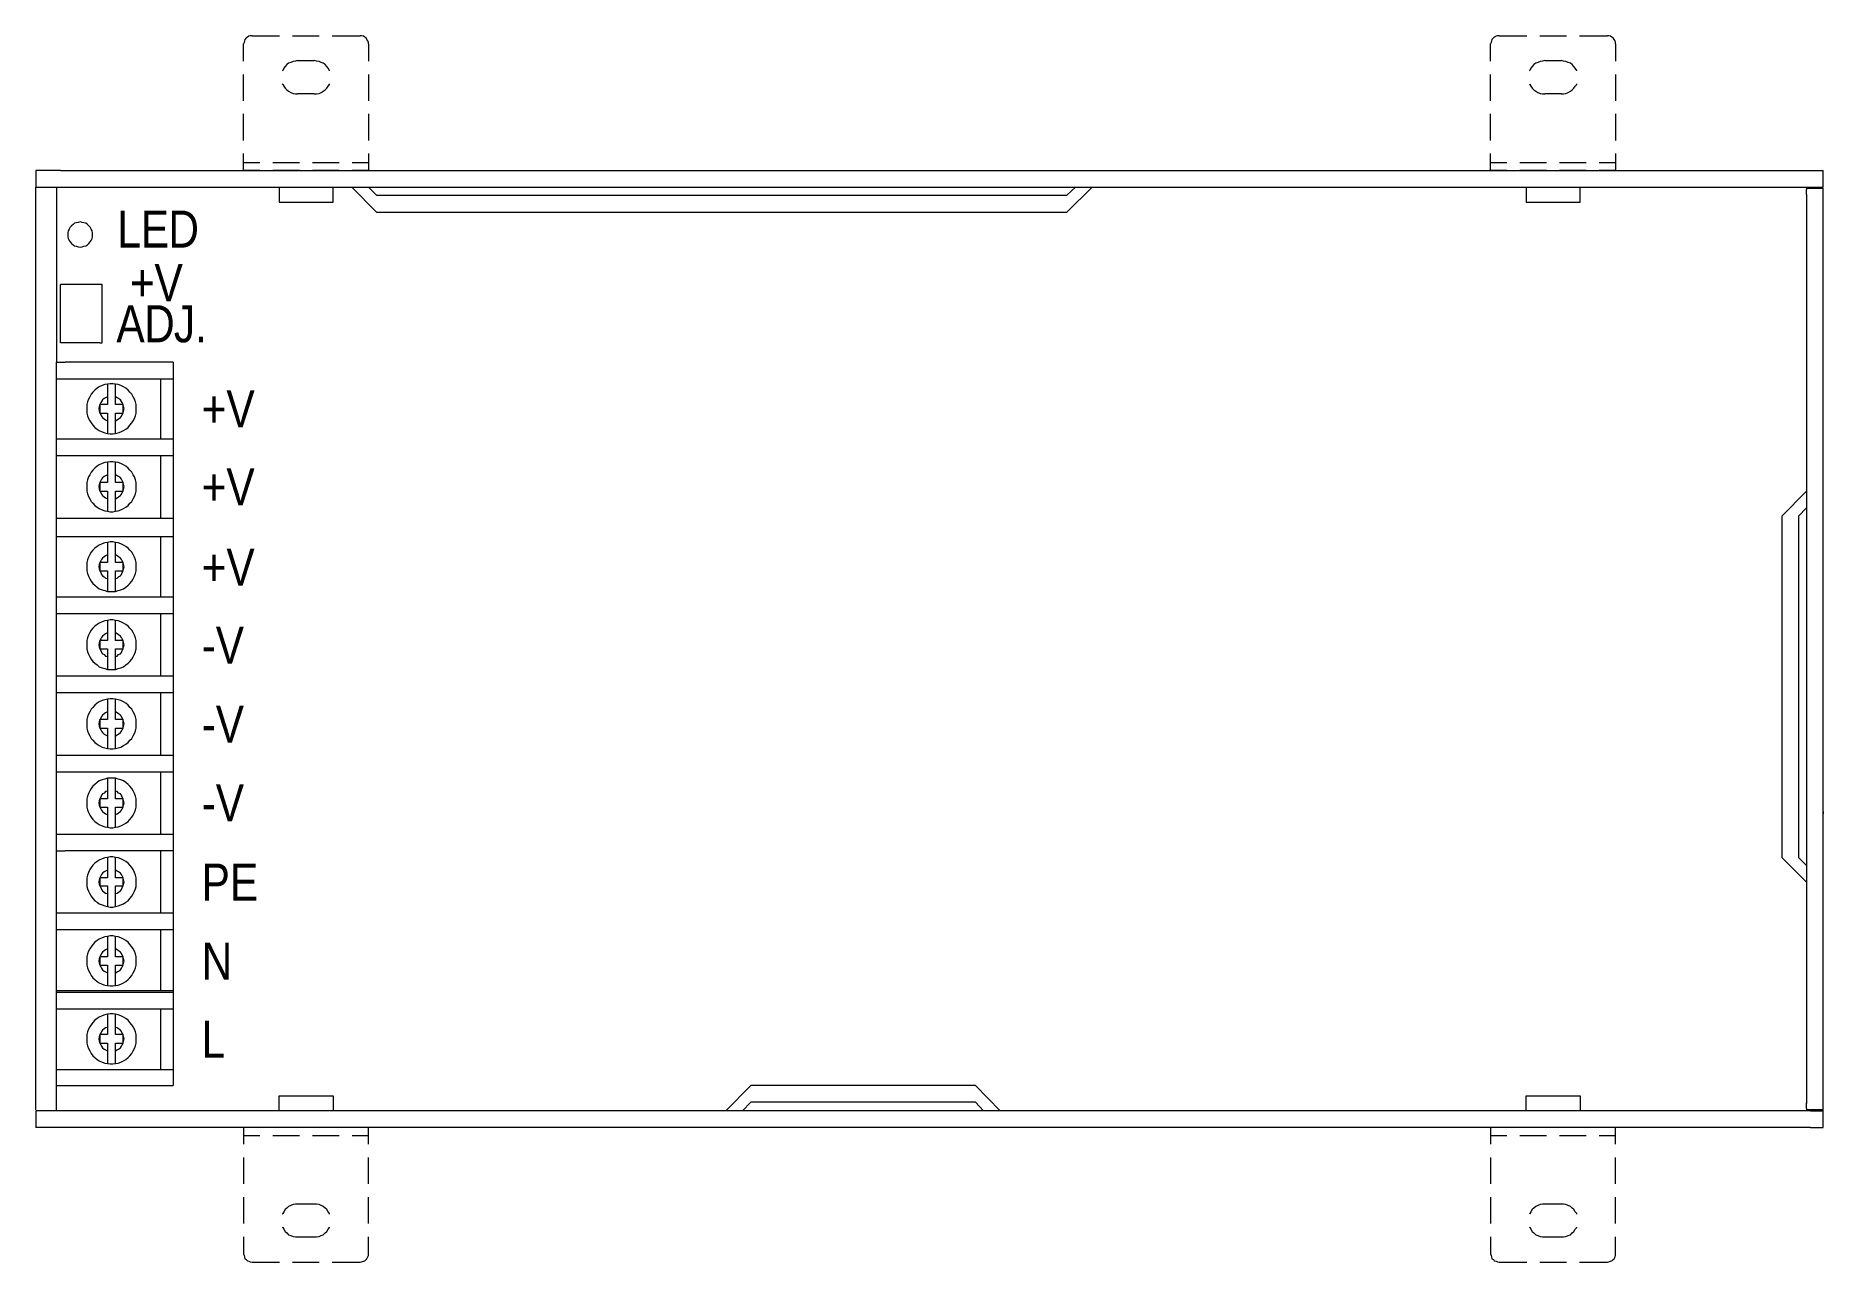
# Model space of a CAD drawing. Extents: x -52 to 163, y 113 to 261.
import ezdxf

# ---------------------------------------------------------------- set-up
doc = ezdxf.new("R2010")
doc.units = 0
doc.layers.get('0').update_dxf_attribs({"lineweight": 25})
doc.styles.add('textstyle6', font='')
doc.styles.get('textstyle6').set_extended_font_data('ArialNarrow')

msp = doc.modelspace()

# ---------------------------------------------------------------- linework, layer by layer
at = {"color": 0, "lineweight": 9, "flags": 128}
for points in [[(-25.65, 260.63), (-25.87, 260.63), (-26.03, 260.57), (-26.19, 260.47), (-26.35, 260.36), (-26.52, 260.19), (-26.57, 260.03), (-26.62, 259.81), (-26.68, 259.65)], [(-25.65, 260.63), (-22.34, 260.63)], [(-20.77, 260.63), (-17.57, 260.63)], [(-16, 260.63), (-12.64, 260.63)], [(-11.66, 259.65), (-11.66, 259.81), (-11.72, 260.03), (-11.83, 260.19), (-11.93, 260.36), (-12.1, 260.47), (-12.26, 260.57), (-12.48, 260.63), (-12.64, 260.63)], [(124.35, 260.63), (124.14, 260.63), (123.97, 260.57), (123.76, 260.47), (123.65, 260.36), (123.48, 260.19), (123.43, 260.03), (123.38, 259.81), (123.32, 259.65)], [(124.35, 260.63), (127.66, 260.63)], [(129.23, 260.63), (132.43, 260.63)], [(134, 260.63), (137.36, 260.63)], [(138.34, 259.65), (138.34, 259.81), (138.29, 260.03), (138.18, 260.19), (138.07, 260.36), (137.91, 260.47), (137.74, 260.57), (137.53, 260.63), (137.36, 260.63)], [(-26.68, 257.59), (-26.68, 259.65)], [(-11.66, 259.65), (-11.66, 257.59)], [(123.32, 257.59), (123.32, 259.65)], [(138.34, 259.65), (138.34, 257.59)], [(-26.68, 252.82), (-26.68, 255.97)], [(-20.17, 257.65), (-20.44, 257.59), (-20.72, 257.54), (-20.99, 257.43), (-21.26, 257.32), (-21.47, 257.16), (-21.69, 256.94), (-21.85, 256.72), (-21.96, 256.45), (-22.02, 256.4)], [(-20.17, 257.65), (-18.17, 257.65)], [(-16.32, 256.4), (-16.32, 256.45), (-16.49, 256.72), (-16.65, 256.94), (-16.87, 257.16), (-17.08, 257.32), (-17.35, 257.43), (-17.57, 257.54), (-17.9, 257.59), (-18.17, 257.65)], [(-11.66, 255.97), (-11.66, 252.82)], [(123.32, 252.82), (123.32, 255.97)], [(129.83, 257.65), (129.56, 257.59), (129.29, 257.54), (129.01, 257.43), (128.74, 257.32), (128.53, 257.16), (128.31, 256.94), (128.15, 256.72), (128.04, 256.45), (127.98, 256.4)], [(129.83, 257.65), (131.83, 257.65)], [(133.68, 256.4), (133.68, 256.45), (133.51, 256.72), (133.35, 256.94), (133.13, 257.16), (132.92, 257.32), (132.65, 257.43), (132.38, 257.54), (132.1, 257.59), (131.83, 257.65)], [(138.34, 255.97), (138.34, 252.82)], [(-22.02, 254.83), (-21.96, 254.77), (-21.85, 254.56), (-21.69, 254.34), (-21.47, 254.12), (-21.26, 253.96), (-20.99, 253.8), (-20.72, 253.69), (-20.44, 253.63), (-20.17, 253.63)], [(-18.17, 253.63), (-17.9, 253.63), (-17.57, 253.69), (-17.35, 253.8), (-17.08, 253.96), (-16.87, 254.12), (-16.65, 254.34), (-16.49, 254.56), (-16.32, 254.77), (-16.32, 254.83)], [(127.98, 254.83), (128.04, 254.77), (128.15, 254.56), (128.31, 254.34), (128.53, 254.12), (128.74, 253.96), (129.01, 253.8), (129.29, 253.69), (129.56, 253.63), (129.83, 253.63)], [(131.83, 253.63), (132.1, 253.63), (132.38, 253.69), (132.65, 253.8), (132.92, 253.96), (133.13, 254.12), (133.35, 254.34), (133.51, 254.56), (133.68, 254.77), (133.68, 254.83)], [(-18.17, 253.63), (-20.17, 253.63)], [(131.83, 253.63), (129.83, 253.63)], [(-26.68, 248.05), (-26.68, 251.25)], [(-11.66, 251.25), (-11.66, 248.05)], [(123.32, 248.05), (123.32, 251.25)], [(138.34, 251.25), (138.34, 248.05)], [(-26.68, 244.42), (-26.68, 246.48)], [(-26.68, 245.39), (-24.73, 245.39)], [(-23.16, 245.39), (-19.96, 245.39)], [(-18.38, 245.39), (-15.19, 245.39)], [(-13.61, 245.39), (-11.66, 245.39)], [(-11.66, 246.48), (-11.66, 244.42)], [(123.32, 244.42), (123.32, 246.48)], [(123.32, 245.39), (125.27, 245.39)], [(126.85, 245.39), (130.04, 245.39)], [(131.62, 245.39), (134.82, 245.39)], [(136.39, 245.39), (138.34, 245.39)], [(138.34, 246.48), (138.34, 244.42)], [(-48.69, 244.42), (-51.67, 244.42)], [(-51.67, 244.42), (-51.67, 242.41)], [(-48.69, 244.42), (161.81, 244.42)], [(-24.73, 244.42), (-26.68, 244.42)], [(-19.96, 244.42), (-23.16, 244.42)], [(-15.19, 244.42), (-18.38, 244.42)], [(-11.66, 244.42), (-13.61, 244.42)], [(125.27, 244.42), (123.32, 244.42)], [(130.04, 244.42), (126.85, 244.42)], [(134.82, 244.42), (131.62, 244.42)], [(138.34, 244.42), (136.39, 244.42)], [(161.81, 244.42), (163.33, 244.42)], [(163.33, 242.41), (163.33, 244.42)], [(-51.67, 242.41), (73.39, 242.41)], [(-51.67, 131.44), (-51.67, 242.41)], [(-49.18, 242.41), (-49.18, 221.38)], [(-22.4, 242.41), (-22.4, 240.62), (-15.89, 240.62), (-15.89, 242.41)], [(-13.67, 242.41), (-10.69, 239.43)], [(-11.66, 242.41), (-10.69, 241.44)], [(-10.69, 241.44), (72.36, 241.44)], [(72.36, 239.43), (75.4, 242.41)], [(72.36, 241.44), (73.39, 242.41)], [(73.39, 242.41), (75.4, 242.41)], [(75.4, 242.41), (127.66, 242.41)], [(127.61, 242.41), (127.61, 240.62), (134.11, 240.62), (134.11, 242.41)], [(127.66, 242.41), (134, 242.41)], [(134, 242.41), (161.22, 242.41)], [(161.22, 242.41), (161.81, 242.41)], [(161.32, 242.3), (163.33, 242.3)], [(161.32, 242.3), (161.32, 242.14)], [(161.32, 241.55), (161.32, 242.14)], [(161.32, 241.55), (161.32, 242.14)], [(161.32, 241.55), (161.32, 214.93)], [(161.32, 241.55), (161.32, 214.93)], [(161.81, 242.41), (163.33, 242.41)], [(163.33, 131.44), (163.33, 242.3)], [(-10.69, 239.43), (72.36, 239.43)], [(-44.84, 236.72), (-44.84, 236.94), (-44.89, 237.15), (-45, 237.37), (-45.11, 237.59), (-45.27, 237.75), (-45.44, 237.91), (-45.65, 238.08), (-45.87, 238.13), (-46.09, 238.18), (-46.3, 238.24), (-46.57, 238.18), (-46.79, 238.13), (-47.01, 238.08), (-47.17, 237.91), (-47.39, 237.75), (-47.55, 237.59), (-47.66, 237.37), (-47.77, 237.15), (-47.82, 236.94), (-47.82, 236.72), (-47.82, 236.5), (-47.77, 236.23), (-47.66, 236.02), (-47.55, 235.85), (-47.39, 235.64), (-47.17, 235.47), (-47.01, 235.37), (-46.79, 235.31), (-46.57, 235.26), (-46.3, 235.2), (-46.09, 235.26), (-45.87, 235.31), (-45.65, 235.37), (-45.44, 235.47), (-45.27, 235.64), (-45.11, 235.85), (-45, 236.02), (-44.89, 236.23), (-44.84, 236.5), (-44.84, 236.72)], [(-43.97, 223.71), (-48.69, 223.71), (-48.69, 230.7)], [(-43.7, 223.71), (-43.7, 230.7), (-48.69, 230.7)], [(-43.97, 223.71), (-43.7, 223.71)], [(-49.18, 221.38), (-48.15, 221.38)], [(-49.18, 219.37), (-49.18, 221.38)], [(-49.18, 219.37), (-49.18, 221.38)], [(-49.18, 219.37), (-48.15, 219.37)], [(-49.18, 212.16), (-49.18, 219.37)], [(-49.18, 212.16), (-49.18, 219.37)], [(-35.14, 221.38), (-48.15, 221.38)], [(-48.15, 219.37), (-35.14, 219.37)], [(-36.65, 219.37), (-36.65, 212.16)], [(-35.14, 221.38), (-35.14, 134.37)], [(-43.05, 218.72), (-43.38, 218.67), (-43.7, 218.56), (-44.03, 218.4), (-44.3, 218.23), (-44.57, 218.02), (-44.79, 217.75), (-45, 217.53), (-45.16, 217.2), (-45.33, 216.93), (-45.44, 216.61), (-45.54, 216.28), (-45.54, 215.96), (-45.54, 215.58), (-45.54, 215.25), (-45.44, 214.93), (-45.33, 214.6), (-45.16, 214.33), (-45, 214.06), (-44.79, 213.79), (-44.57, 213.52), (-44.3, 213.3), (-44.03, 213.14), (-43.7, 212.98), (-43.38, 212.87), (-43.05, 212.81)], [(-43.05, 217.2), (-43.27, 217.1), (-43.43, 216.99), (-43.65, 216.83), (-43.76, 216.66), (-43.86, 216.5), (-43.97, 216.28)], [(-42.07, 218.72), (-42.4, 218.78), (-42.73, 218.78), (-43.05, 218.72)], [(-43.05, 218.72), (-43.05, 217.2)], [(-43.05, 217.2), (-43.05, 216.28)], [(-42.07, 217.2), (-42.07, 218.72)], [(-42.07, 212.81), (-41.75, 212.87), (-41.42, 212.98), (-41.1, 213.14), (-40.83, 213.3), (-40.56, 213.52), (-40.34, 213.79), (-40.12, 214.06), (-39.96, 214.33), (-39.8, 214.6), (-39.69, 214.93), (-39.58, 215.25), (-39.58, 215.58), (-39.58, 215.96), (-39.58, 216.28), (-39.69, 216.61), (-39.8, 216.93), (-39.96, 217.2), (-40.12, 217.53), (-40.34, 217.75), (-40.56, 218.02), (-40.83, 218.23), (-41.1, 218.4), (-41.42, 218.56), (-41.75, 218.67), (-42.07, 218.72)], [(-42.07, 216.28), (-42.07, 217.2)], [(-41.15, 216.28), (-41.26, 216.5), (-41.37, 216.66), (-41.48, 216.83), (-41.7, 216.99), (-41.86, 217.1), (-42.07, 217.2)], [(-43.97, 216.28), (-44.03, 216.01), (-44.08, 215.79), (-44.03, 215.52), (-43.97, 215.25)], [(-43.05, 216.28), (-43.97, 216.28)], [(-43.97, 216.28), (-43.97, 215.25)], [(-43.97, 215.25), (-43.05, 215.25)], [(-43.97, 215.25), (-43.86, 215.09), (-43.76, 214.87), (-43.65, 214.71), (-43.43, 214.55), (-43.27, 214.44), (-43.05, 214.33)], [(-43.05, 215.25), (-43.05, 214.33)], [(-41.15, 216.28), (-42.07, 216.28)], [(-42.07, 214.33), (-42.07, 215.25)], [(-42.07, 215.25), (-41.15, 215.25)], [(-42.07, 214.33), (-41.86, 214.44), (-41.7, 214.55), (-41.48, 214.71), (-41.37, 214.87), (-41.26, 215.09), (-41.15, 215.25)], [(-41.15, 215.25), (-41.15, 216.28)], [(-41.15, 215.25), (-41.1, 215.52), (-41.04, 215.79), (-41.1, 216.01), (-41.15, 216.28)], [(-43.05, 214.33), (-43.05, 212.81)], [(-42.07, 212.81), (-42.07, 214.33)], [(161.32, 214.93), (161.32, 160.83)], [(-49.18, 212.16), (-48.15, 212.16)], [(-49.18, 210.16), (-49.18, 212.16)], [(-49.18, 210.16), (-49.18, 212.16)], [(-48.15, 212.16), (-35.14, 212.16)], [(-43.05, 212.81), (-42.73, 212.76), (-42.4, 212.76), (-42.07, 212.81)], [(-49.18, 210.16), (-48.15, 210.16)], [(-49.18, 202.62), (-49.18, 210.16)], [(-49.18, 202.62), (-49.18, 210.16)], [(-48.15, 210.16), (-35.14, 210.16)], [(-43.05, 209.34), (-43.38, 209.29), (-43.7, 209.18), (-44.03, 209.02), (-44.3, 208.86), (-44.57, 208.64), (-44.79, 208.37), (-45, 208.15), (-45.16, 207.83), (-45.33, 207.56), (-45.44, 207.23), (-45.54, 206.9), (-45.54, 206.58), (-45.54, 206.2), (-45.54, 205.87), (-45.44, 205.55), (-45.33, 205.22), (-45.16, 204.95), (-45, 204.63), (-44.79, 204.41), (-44.57, 204.14), (-44.3, 203.92), (-44.03, 203.76), (-43.7, 203.6), (-43.38, 203.49), (-43.05, 203.44)], [(-42.07, 209.34), (-42.4, 209.4), (-42.73, 209.4), (-43.05, 209.34)], [(-43.05, 209.34), (-43.05, 207.83)], [(-42.07, 207.83), (-42.07, 209.34)], [(-42.07, 203.44), (-41.75, 203.49), (-41.42, 203.6), (-41.1, 203.76), (-40.83, 203.92), (-40.56, 204.14), (-40.34, 204.41), (-40.12, 204.63), (-39.96, 204.95), (-39.8, 205.22), (-39.69, 205.55), (-39.58, 205.87), (-39.58, 206.2), (-39.58, 206.58), (-39.58, 206.9), (-39.69, 207.23), (-39.8, 207.56), (-39.96, 207.83), (-40.12, 208.15), (-40.34, 208.37), (-40.56, 208.64), (-40.83, 208.86), (-41.1, 209.02), (-41.42, 209.18), (-41.75, 209.29), (-42.07, 209.34)], [(-36.65, 210.16), (-36.65, 202.62)], [(-43.97, 206.9), (-44.03, 206.63), (-44.08, 206.42), (-44.03, 206.15), (-43.97, 205.87)], [(-43.05, 207.83), (-43.27, 207.72), (-43.43, 207.61), (-43.65, 207.45), (-43.76, 207.28), (-43.86, 207.12), (-43.97, 206.9)], [(-43.97, 206.9), (-43.97, 205.87)], [(-43.05, 206.9), (-43.97, 206.9)], [(-43.05, 207.83), (-43.05, 206.9)], [(-42.07, 206.9), (-42.07, 207.83)], [(-41.15, 206.9), (-41.26, 207.12), (-41.37, 207.28), (-41.48, 207.45), (-41.7, 207.61), (-41.86, 207.72), (-42.07, 207.83)], [(-41.15, 206.9), (-42.07, 206.9)], [(-41.15, 205.87), (-41.15, 206.9)], [(-41.15, 205.87), (-41.1, 206.15), (-41.04, 206.42), (-41.1, 206.63), (-41.15, 206.9)], [(-43.97, 205.87), (-43.05, 205.87)], [(-43.97, 205.87), (-43.86, 205.71), (-43.76, 205.5), (-43.65, 205.33), (-43.43, 205.17), (-43.27, 205.06), (-43.05, 204.95)], [(-43.05, 205.87), (-43.05, 204.95)], [(-43.05, 204.95), (-43.05, 203.44)], [(-42.07, 205.87), (-41.15, 205.87)], [(-42.07, 204.95), (-42.07, 205.87)], [(-42.07, 204.95), (-41.86, 205.06), (-41.7, 205.17), (-41.48, 205.33), (-41.37, 205.5), (-41.26, 205.71), (-41.15, 205.87)], [(-42.07, 203.44), (-42.07, 204.95)], [(161.32, 205.87), (158.34, 202.84)], [(-49.18, 202.62), (-48.15, 202.62)], [(-49.18, 200.4), (-49.18, 202.62)], [(-49.18, 200.4), (-49.18, 202.62)], [(-48.15, 202.62), (-35.14, 202.62)], [(-43.05, 203.44), (-42.73, 203.38), (-42.4, 203.38), (-42.07, 203.44)], [(158.34, 202.84), (158.34, 201.43)], [(161.32, 203.87), (160.35, 202.84)], [(160.35, 202.84), (160.35, 200.02)], [(161.32, 203.87), (161.32, 160.83)], [(-49.18, 200.4), (-48.15, 200.4)], [(-49.18, 193.14), (-49.18, 200.4)], [(-49.18, 193.14), (-49.18, 200.4)], [(-48.15, 200.4), (-35.14, 200.4)], [(-36.65, 200.4), (-36.65, 193.14)], [(158.34, 201.43), (158.34, 184.03)], [(160.35, 200.02), (160.35, 185.17)], [(-43.05, 199.7), (-43.38, 199.64), (-43.7, 199.53), (-44.03, 199.37), (-44.3, 199.21), (-44.57, 198.99), (-44.79, 198.77), (-45, 198.5), (-45.16, 198.23), (-45.33, 197.91), (-45.44, 197.58), (-45.54, 197.26), (-45.54, 196.93), (-45.54, 196.6), (-45.54, 196.28), (-45.44, 195.95), (-45.33, 195.63), (-45.16, 195.3), (-45, 195.03), (-44.79, 194.76), (-44.57, 194.54), (-44.3, 194.33), (-44.03, 194.11), (-43.7, 194), (-43.38, 193.89), (-43.05, 193.78)], [(-43.05, 198.18), (-43.27, 198.07), (-43.43, 197.96), (-43.65, 197.8), (-43.76, 197.63), (-43.86, 197.47), (-43.97, 197.26)], [(-42.07, 199.7), (-42.4, 199.75), (-42.73, 199.75), (-43.05, 199.7)], [(-43.05, 199.7), (-43.05, 198.18)], [(-43.05, 198.18), (-43.05, 197.26)], [(-42.07, 198.18), (-42.07, 199.7)], [(-42.07, 193.78), (-41.75, 193.89), (-41.42, 194), (-41.1, 194.11), (-40.83, 194.33), (-40.56, 194.54), (-40.34, 194.76), (-40.12, 195.03), (-39.96, 195.3), (-39.8, 195.63), (-39.69, 195.95), (-39.58, 196.28), (-39.58, 196.6), (-39.58, 196.93), (-39.58, 197.26), (-39.69, 197.58), (-39.8, 197.91), (-39.96, 198.23), (-40.12, 198.5), (-40.34, 198.77), (-40.56, 198.99), (-40.83, 199.21), (-41.1, 199.37), (-41.42, 199.53), (-41.75, 199.64), (-42.07, 199.7)], [(-42.07, 197.26), (-42.07, 198.18)], [(-41.15, 197.26), (-41.26, 197.47), (-41.37, 197.63), (-41.48, 197.8), (-41.7, 197.96), (-41.86, 198.07), (-42.07, 198.18)], [(-43.97, 197.26), (-44.03, 197.04), (-44.08, 196.77), (-44.03, 196.5), (-43.97, 196.28)], [(-43.05, 197.26), (-43.97, 197.26)], [(-43.97, 197.26), (-43.97, 196.28)], [(-43.97, 196.28), (-43.05, 196.28)], [(-43.97, 196.28), (-43.86, 196.06), (-43.76, 195.85), (-43.65, 195.68), (-43.43, 195.57), (-43.27, 195.41), (-43.05, 195.36)], [(-43.05, 196.28), (-43.05, 195.36)], [(-41.15, 197.26), (-42.07, 197.26)], [(-42.07, 195.36), (-42.07, 196.28)], [(-42.07, 196.28), (-41.15, 196.28)], [(-42.07, 195.36), (-41.86, 195.41), (-41.7, 195.57), (-41.48, 195.68), (-41.37, 195.85), (-41.26, 196.06), (-41.15, 196.28)], [(-41.15, 196.28), (-41.15, 197.26)], [(-41.15, 196.28), (-41.1, 196.5), (-41.04, 196.77), (-41.1, 197.04), (-41.15, 197.26)], [(-43.05, 195.36), (-43.05, 193.78)], [(-43.05, 193.78), (-42.73, 193.78), (-42.4, 193.78), (-42.07, 193.78)], [(-42.07, 193.78), (-42.07, 195.36)], [(-49.18, 191.13), (-49.18, 193.14)], [(-49.18, 193.14), (-48.15, 193.14)], [(-49.18, 191.13), (-49.18, 193.14)], [(-48.15, 193.14), (-35.14, 193.14)], [(-49.18, 183.65), (-49.18, 191.13)], [(-49.18, 191.13), (-48.15, 191.13)], [(-49.18, 183.65), (-49.18, 191.13)], [(-48.15, 191.13), (-35.14, 191.13)], [(-43.05, 190.32), (-43.38, 190.26), (-43.7, 190.15), (-44.03, 189.99), (-44.3, 189.83), (-44.57, 189.61), (-44.79, 189.39), (-45, 189.12), (-45.16, 188.85), (-45.33, 188.53), (-45.44, 188.2), (-45.54, 187.88), (-45.54, 187.55), (-45.54, 187.23), (-45.54, 186.9), (-45.44, 186.52), (-45.33, 186.25), (-45.16, 185.93), (-45, 185.65), (-44.79, 185.38), (-44.57, 185.17), (-44.3, 184.95), (-44.03, 184.73), (-43.7, 184.62), (-43.38, 184.52), (-43.05, 184.41)], [(-42.07, 190.32), (-42.4, 190.37), (-42.73, 190.37), (-43.05, 190.32)], [(-43.05, 190.32), (-43.05, 188.8)], [(-42.07, 188.8), (-42.07, 190.32)], [(-42.07, 184.41), (-41.75, 184.52), (-41.42, 184.62), (-41.1, 184.73), (-40.83, 184.95), (-40.56, 185.17), (-40.34, 185.38), (-40.12, 185.65), (-39.96, 185.93), (-39.8, 186.25), (-39.69, 186.52), (-39.58, 186.9), (-39.58, 187.23), (-39.58, 187.55), (-39.58, 187.88), (-39.69, 188.2), (-39.8, 188.53), (-39.96, 188.85), (-40.12, 189.12), (-40.34, 189.39), (-40.56, 189.61), (-40.83, 189.83), (-41.1, 189.99), (-41.42, 190.15), (-41.75, 190.26), (-42.07, 190.32)], [(-36.65, 191.13), (-36.65, 183.65)], [(-43.97, 187.88), (-44.03, 187.61), (-44.08, 187.39), (-44.03, 187.12), (-43.97, 186.9)], [(-43.05, 188.8), (-43.27, 188.69), (-43.43, 188.58), (-43.65, 188.42), (-43.76, 188.26), (-43.86, 188.09), (-43.97, 187.88)], [(-43.97, 187.88), (-43.97, 186.9)], [(-43.05, 187.88), (-43.97, 187.88)], [(-43.05, 188.8), (-43.05, 187.88)], [(-42.07, 187.88), (-42.07, 188.8)], [(-41.15, 187.88), (-41.26, 188.09), (-41.37, 188.26), (-41.48, 188.42), (-41.7, 188.58), (-41.86, 188.69), (-42.07, 188.8)], [(-41.15, 187.88), (-42.07, 187.88)], [(-41.15, 186.9), (-41.15, 187.88)], [(-41.15, 186.9), (-41.1, 187.12), (-41.04, 187.39), (-41.1, 187.61), (-41.15, 187.88)], [(-43.97, 186.9), (-43.05, 186.9)], [(-43.97, 186.9), (-43.86, 186.68), (-43.76, 186.47), (-43.65, 186.3), (-43.43, 186.2), (-43.27, 186.03), (-43.05, 185.98)], [(-43.05, 186.9), (-43.05, 185.98)], [(-43.05, 185.98), (-43.05, 184.41)], [(-42.07, 185.98), (-42.07, 186.9)], [(-42.07, 186.9), (-41.15, 186.9)], [(-42.07, 185.98), (-41.86, 186.03), (-41.7, 186.2), (-41.48, 186.3), (-41.37, 186.47), (-41.26, 186.68), (-41.15, 186.9)], [(-42.07, 184.41), (-42.07, 185.98)], [(160.35, 185.17), (160.35, 179.47)], [(-49.18, 181.64), (-49.18, 183.65)], [(-49.18, 183.65), (-48.15, 183.65)], [(-49.18, 181.64), (-49.18, 183.65)], [(-48.15, 183.65), (-35.14, 183.65)], [(-43.05, 184.41), (-42.73, 184.41), (-42.4, 184.41), (-42.07, 184.41)], [(158.34, 184.03), (158.34, 180.61)], [(-49.18, 174.11), (-49.18, 181.64)], [(-49.18, 181.64), (-48.15, 181.64)], [(-49.18, 174.11), (-49.18, 181.64)], [(-48.15, 181.64), (-35.14, 181.64)], [(-43.05, 180.83), (-43.38, 180.78), (-43.7, 180.67), (-44.03, 180.5), (-44.3, 180.34), (-44.57, 180.12), (-44.79, 179.85), (-45, 179.64), (-45.16, 179.31), (-45.33, 179.04), (-45.44, 178.71), (-45.54, 178.39), (-45.54, 178.06), (-45.54, 177.69), (-45.54, 177.36), (-45.44, 177.03), (-45.33, 176.71), (-45.16, 176.44), (-45, 176.11), (-44.79, 175.9), (-44.57, 175.62), (-44.3, 175.41), (-44.03, 175.25), (-43.7, 175.08), (-43.38, 174.97), (-43.05, 174.92)], [(-42.07, 180.83), (-42.4, 180.88), (-42.73, 180.88), (-43.05, 180.83)], [(-43.05, 180.83), (-43.05, 179.31)], [(-42.07, 179.31), (-42.07, 180.83)], [(-42.07, 174.92), (-41.75, 174.97), (-41.42, 175.08), (-41.1, 175.25), (-40.83, 175.41), (-40.56, 175.62), (-40.34, 175.9), (-40.12, 176.11), (-39.96, 176.44), (-39.8, 176.71), (-39.69, 177.03), (-39.58, 177.36), (-39.58, 177.69), (-39.58, 178.06), (-39.58, 178.39), (-39.69, 178.71), (-39.8, 179.04), (-39.96, 179.31), (-40.12, 179.64), (-40.34, 179.85), (-40.56, 180.12), (-40.83, 180.34), (-41.1, 180.5), (-41.42, 180.67), (-41.75, 180.78), (-42.07, 180.83)], [(-36.65, 181.64), (-36.65, 174.11)], [(158.34, 180.61), (158.34, 163.27)], [(-43.05, 179.31), (-43.27, 179.2), (-43.43, 179.09), (-43.65, 178.93), (-43.76, 178.77), (-43.86, 178.55), (-43.97, 178.39)], [(-43.05, 179.31), (-43.05, 178.39)], [(-42.07, 178.39), (-42.07, 179.31)], [(-41.15, 178.39), (-41.26, 178.55), (-41.37, 178.77), (-41.48, 178.93), (-41.7, 179.09), (-41.86, 179.2), (-42.07, 179.31)], [(160.35, 179.47), (160.35, 164.67)], [(-43.97, 178.39), (-44.03, 178.12), (-44.08, 177.85), (-44.03, 177.63), (-43.97, 177.36)], [(-43.05, 178.39), (-43.97, 178.39)], [(-43.97, 178.39), (-43.97, 177.36)], [(-43.97, 177.36), (-43.05, 177.36)], [(-43.97, 177.36), (-43.86, 177.14), (-43.76, 176.98), (-43.65, 176.82), (-43.43, 176.65), (-43.27, 176.55), (-43.05, 176.44)], [(-43.05, 177.36), (-43.05, 176.44)], [(-43.05, 176.44), (-43.05, 174.92)], [(-41.15, 178.39), (-42.07, 178.39)], [(-42.07, 176.44), (-42.07, 177.36)], [(-42.07, 177.36), (-41.15, 177.36)], [(-42.07, 176.44), (-41.86, 176.55), (-41.7, 176.65), (-41.48, 176.82), (-41.37, 176.98), (-41.26, 177.14), (-41.15, 177.36)], [(-42.07, 174.92), (-42.07, 176.44)], [(-41.15, 177.36), (-41.15, 178.39)], [(-41.15, 177.36), (-41.1, 177.63), (-41.04, 177.85), (-41.1, 178.12), (-41.15, 178.39)], [(-43.05, 174.92), (-42.73, 174.87), (-42.4, 174.87), (-42.07, 174.92)], [(-49.18, 172.1), (-49.18, 174.11)], [(-49.18, 174.11), (-48.15, 174.11)], [(-49.18, 172.1), (-49.18, 174.11)], [(-49.18, 164.62), (-49.18, 172.1)], [(-49.18, 172.1), (-48.15, 172.1)], [(-49.18, 164.62), (-49.18, 172.1)], [(-48.15, 174.11), (-35.14, 174.11)], [(-48.15, 172.1), (-35.14, 172.1)], [(-36.65, 172.1), (-36.65, 164.62)], [(-43.05, 171.34), (-43.38, 171.23), (-43.7, 171.13), (-44.03, 171.02), (-44.3, 170.8), (-44.57, 170.58), (-44.79, 170.37), (-45, 170.1), (-45.16, 169.82), (-45.33, 169.5), (-45.44, 169.17), (-45.54, 168.85), (-45.54, 168.52), (-45.54, 168.2), (-45.54, 167.87), (-45.44, 167.55), (-45.33, 167.22), (-45.16, 166.9), (-45, 166.63), (-44.79, 166.36), (-44.57, 166.14), (-44.3, 165.92), (-44.03, 165.76), (-43.7, 165.6), (-43.38, 165.49), (-43.05, 165.43)], [(-43.05, 171.34), (-43.05, 169.77)], [(-42.07, 171.34), (-42.4, 171.34), (-42.73, 171.34), (-43.05, 171.34)], [(-42.07, 169.77), (-42.07, 171.34)], [(-42.07, 165.43), (-41.75, 165.49), (-41.42, 165.6), (-41.1, 165.76), (-40.83, 165.92), (-40.56, 166.14), (-40.34, 166.36), (-40.12, 166.63), (-39.96, 166.9), (-39.8, 167.22), (-39.69, 167.55), (-39.58, 167.87), (-39.58, 168.2), (-39.58, 168.52), (-39.58, 168.85), (-39.69, 169.17), (-39.8, 169.5), (-39.96, 169.82), (-40.12, 170.1), (-40.34, 170.37), (-40.56, 170.58), (-40.83, 170.8), (-41.1, 171.02), (-41.42, 171.13), (-41.75, 171.23), (-42.07, 171.34)], [(-43.97, 168.85), (-44.03, 168.63), (-44.08, 168.36), (-44.03, 168.09), (-43.97, 167.87)], [(-43.05, 169.77), (-43.27, 169.72), (-43.43, 169.55), (-43.65, 169.44), (-43.76, 169.28), (-43.86, 169.07), (-43.97, 168.85)], [(-43.97, 168.85), (-43.97, 167.87)], [(-43.05, 168.85), (-43.97, 168.85)], [(-43.97, 167.87), (-43.05, 167.87)], [(-43.97, 167.87), (-43.86, 167.66), (-43.76, 167.49), (-43.65, 167.33), (-43.43, 167.17), (-43.27, 167.06), (-43.05, 166.95)], [(-43.05, 169.77), (-43.05, 168.85)], [(-43.05, 167.87), (-43.05, 166.95)], [(-42.07, 168.85), (-42.07, 169.77)], [(-41.15, 168.85), (-41.26, 169.07), (-41.37, 169.28), (-41.48, 169.44), (-41.7, 169.55), (-41.86, 169.72), (-42.07, 169.77)], [(-41.15, 168.85), (-42.07, 168.85)], [(-42.07, 166.95), (-42.07, 167.87)], [(-42.07, 167.87), (-41.15, 167.87)], [(-42.07, 166.95), (-41.86, 167.06), (-41.7, 167.17), (-41.48, 167.33), (-41.37, 167.49), (-41.26, 167.66), (-41.15, 167.87)], [(-41.15, 167.87), (-41.15, 168.85)], [(-41.15, 167.87), (-41.1, 168.09), (-41.04, 168.36), (-41.1, 168.63), (-41.15, 168.85)], [(161.32, 167.93), (161.32, 132.31)], [(161.32, 167.93), (161.32, 132.31)], [(-43.05, 166.95), (-43.05, 165.43)], [(-42.07, 165.43), (-42.07, 166.95)], [(163.33, 167.33), (163.33, 167.06)], [(-49.18, 162.61), (-49.18, 164.62)], [(-49.18, 164.62), (-48.15, 164.62)], [(-49.18, 162.61), (-49.18, 164.62)], [(-48.15, 164.62), (-35.14, 164.62)], [(-43.05, 165.43), (-42.73, 165.38), (-42.4, 165.38), (-42.07, 165.43)], [(160.35, 164.67), (160.35, 161.8)], [(-49.18, 155.13), (-49.18, 162.61)], [(-49.18, 162.61), (-48.15, 162.61)], [(-49.18, 155.13), (-49.18, 162.61)], [(-35.14, 162.61), (-48.15, 162.61)], [(-43.05, 161.8), (-43.38, 161.75), (-43.7, 161.64), (-44.03, 161.48), (-44.3, 161.31), (-44.57, 161.1), (-44.79, 160.88), (-45, 160.61), (-45.16, 160.34), (-45.33, 160.01), (-45.44, 159.69), (-45.54, 159.36), (-45.54, 159.04), (-45.54, 158.71), (-45.54, 158.33), (-45.44, 158.01), (-45.33, 157.74), (-45.16, 157.41), (-45, 157.14), (-44.79, 156.87), (-44.57, 156.6), (-44.3, 156.43), (-44.03, 156.22), (-43.7, 156.11), (-43.38, 156), (-43.05, 155.89)], [(-42.07, 161.8), (-42.4, 161.86), (-42.73, 161.86), (-43.05, 161.8)], [(-43.05, 161.8), (-43.05, 160.28)], [(-42.07, 160.28), (-42.07, 161.8)], [(-42.07, 155.89), (-41.75, 156), (-41.42, 156.11), (-41.1, 156.22), (-40.83, 156.43), (-40.56, 156.6), (-40.34, 156.87), (-40.12, 157.14), (-39.96, 157.41), (-39.8, 157.74), (-39.69, 158.01), (-39.58, 158.33), (-39.58, 158.71), (-39.58, 159.04), (-39.58, 159.36), (-39.69, 159.69), (-39.8, 160.01), (-39.96, 160.34), (-40.12, 160.61), (-40.34, 160.88), (-40.56, 161.1), (-40.83, 161.31), (-41.1, 161.48), (-41.42, 161.64), (-41.75, 161.75), (-42.07, 161.8)], [(-36.65, 162.61), (-36.65, 155.13)], [(158.34, 163.27), (158.34, 161.8)], [(158.34, 161.8), (161.32, 158.82)], [(160.35, 161.8), (161.32, 160.83)], [(-43.97, 159.36), (-44.03, 159.09), (-44.08, 158.87), (-44.03, 158.6), (-43.97, 158.39)], [(-43.05, 160.28), (-43.27, 160.17), (-43.43, 160.07), (-43.65, 159.9), (-43.76, 159.74), (-43.86, 159.58), (-43.97, 159.36)], [(-43.05, 159.36), (-43.97, 159.36)], [(-43.97, 159.36), (-43.97, 158.39)], [(-43.05, 160.28), (-43.05, 159.36)], [(-42.07, 159.36), (-42.07, 160.28)], [(-41.15, 159.36), (-41.26, 159.58), (-41.37, 159.74), (-41.48, 159.9), (-41.7, 160.07), (-41.86, 160.17), (-42.07, 160.28)], [(-41.15, 159.36), (-42.07, 159.36)], [(-41.15, 158.39), (-41.15, 159.36)], [(-41.15, 158.39), (-41.1, 158.6), (-41.04, 158.87), (-41.1, 159.09), (-41.15, 159.36)], [(161.32, 160.83), (161.32, 158.82)], [(161.32, 160.83), (161.32, 158.82)], [(-43.97, 158.39), (-43.05, 158.39)], [(-43.97, 158.39), (-43.86, 158.17), (-43.76, 157.95), (-43.65, 157.79), (-43.43, 157.63), (-43.27, 157.52), (-43.05, 157.46)], [(-43.05, 158.39), (-43.05, 157.46)], [(-43.05, 157.46), (-43.05, 155.89)], [(-42.07, 158.39), (-41.15, 158.39)], [(-42.07, 157.46), (-42.07, 158.39)], [(-42.07, 157.46), (-41.86, 157.52), (-41.7, 157.63), (-41.48, 157.79), (-41.37, 157.95), (-41.26, 158.17), (-41.15, 158.39)], [(-42.07, 155.89), (-42.07, 157.46)], [(-49.18, 155.13), (-48.15, 155.13)], [(-49.18, 153.13), (-49.18, 155.13)], [(-49.18, 153.13), (-49.18, 155.13)], [(-48.15, 155.13), (-35.14, 155.13)], [(-43.05, 155.89), (-42.73, 155.84), (-42.4, 155.84), (-42.07, 155.89)], [(-49.18, 145.81), (-49.18, 153.13)], [(-49.18, 153.13), (-48.15, 153.13)], [(-49.18, 145.81), (-49.18, 153.13)], [(-48.15, 153.13), (-35.14, 153.13)], [(-36.65, 153.13), (-36.65, 145.81)], [(-43.05, 152.31), (-43.38, 152.26), (-43.7, 152.15), (-44.03, 151.99), (-44.3, 151.83), (-44.57, 151.61), (-44.79, 151.34), (-45, 151.07), (-45.16, 150.8), (-45.33, 150.53), (-45.44, 150.2), (-45.54, 149.87), (-45.54, 149.55), (-45.54, 149.17), (-45.54, 148.84), (-45.44, 148.52), (-45.33, 148.19), (-45.16, 147.92), (-45, 147.6), (-44.79, 147.33), (-44.57, 147.11), (-44.3, 146.89), (-44.03, 146.73), (-43.7, 146.57), (-43.38, 146.46), (-43.05, 146.41)], [(-43.05, 150.8), (-43.27, 150.69), (-43.43, 150.58), (-43.65, 150.42), (-43.76, 150.25), (-43.86, 150.04), (-43.97, 149.87)], [(-42.07, 152.31), (-42.4, 152.37), (-42.73, 152.37), (-43.05, 152.31)], [(-43.05, 152.31), (-43.05, 150.8)], [(-43.05, 150.8), (-43.05, 149.87)], [(-42.07, 150.8), (-42.07, 152.31)], [(-42.07, 146.41), (-41.75, 146.46), (-41.42, 146.57), (-41.1, 146.73), (-40.83, 146.89), (-40.56, 147.11), (-40.34, 147.33), (-40.12, 147.6), (-39.96, 147.92), (-39.8, 148.19), (-39.69, 148.52), (-39.58, 148.84), (-39.58, 149.17), (-39.58, 149.55), (-39.58, 149.87), (-39.69, 150.2), (-39.8, 150.53), (-39.96, 150.8), (-40.12, 151.07), (-40.34, 151.34), (-40.56, 151.61), (-40.83, 151.83), (-41.1, 151.99), (-41.42, 152.15), (-41.75, 152.26), (-42.07, 152.31)], [(-42.07, 149.87), (-42.07, 150.8)], [(-41.15, 149.87), (-41.26, 150.04), (-41.37, 150.25), (-41.48, 150.42), (-41.7, 150.58), (-41.86, 150.69), (-42.07, 150.8)], [(-43.97, 149.87), (-44.03, 149.6), (-44.08, 149.33), (-44.03, 149.12), (-43.97, 148.84)], [(-43.97, 149.87), (-43.97, 148.84)], [(-43.05, 149.87), (-43.97, 149.87)], [(-43.97, 148.84), (-43.05, 148.84)], [(-43.97, 148.84), (-43.86, 148.63), (-43.76, 148.47), (-43.65, 148.3), (-43.43, 148.14), (-43.27, 148.03), (-43.05, 147.92)], [(-43.05, 148.84), (-43.05, 147.92)], [(-41.15, 149.87), (-42.07, 149.87)], [(-42.07, 148.84), (-41.15, 148.84)], [(-42.07, 147.92), (-42.07, 148.84)], [(-42.07, 147.92), (-41.86, 148.03), (-41.7, 148.14), (-41.48, 148.3), (-41.37, 148.47), (-41.26, 148.63), (-41.15, 148.84)], [(-41.15, 148.84), (-41.15, 149.87)], [(-41.15, 148.84), (-41.1, 149.12), (-41.04, 149.33), (-41.1, 149.6), (-41.15, 149.87)], [(-43.05, 147.92), (-43.05, 146.41)], [(-43.05, 146.41), (-42.73, 146.35), (-42.4, 146.35), (-42.07, 146.41)], [(-42.07, 146.41), (-42.07, 147.92)], [(-49.18, 145.59), (-49.18, 145.81)], [(-49.18, 145.81), (-35.14, 145.81)], [(-49.18, 145.59), (-49.18, 145.81)], [(-49.18, 143.59), (-49.18, 145.59)], [(-49.18, 145.59), (-48.15, 145.59)], [(-49.18, 143.59), (-49.18, 145.59)], [(-48.15, 145.59), (-35.14, 145.59)], [(-49.18, 136.32), (-49.18, 143.59)], [(-49.18, 143.59), (-48.15, 143.59)], [(-49.18, 136.32), (-49.18, 143.59)], [(-48.15, 143.59), (-35.14, 143.59)], [(-43.05, 142.94), (-43.38, 142.88), (-43.7, 142.77), (-44.03, 142.61), (-44.3, 142.45), (-44.57, 142.23), (-44.79, 141.96), (-45, 141.69), (-45.16, 141.42), (-45.33, 141.15), (-45.44, 140.82), (-45.54, 140.5), (-45.54, 140.12), (-45.54, 139.79), (-45.54, 139.47), (-45.44, 139.14), (-45.33, 138.82), (-45.16, 138.54), (-45, 138.22), (-44.79, 137.95), (-44.57, 137.73), (-44.3, 137.52), (-44.03, 137.35), (-43.7, 137.19), (-43.38, 137.08), (-43.05, 137.03)], [(-42.07, 142.94), (-42.4, 142.99), (-42.73, 142.99), (-43.05, 142.94)], [(-43.05, 142.94), (-43.05, 141.36)], [(-42.07, 141.36), (-42.07, 142.94)], [(-42.07, 137.03), (-41.75, 137.08), (-41.42, 137.19), (-41.1, 137.35), (-40.83, 137.52), (-40.56, 137.73), (-40.34, 137.95), (-40.12, 138.22), (-39.96, 138.54), (-39.8, 138.82), (-39.69, 139.14), (-39.58, 139.47), (-39.58, 139.79), (-39.58, 140.12), (-39.58, 140.5), (-39.69, 140.82), (-39.8, 141.15), (-39.96, 141.42), (-40.12, 141.69), (-40.34, 141.96), (-40.56, 142.23), (-40.83, 142.45), (-41.1, 142.61), (-41.42, 142.77), (-41.75, 142.88), (-42.07, 142.94)], [(-36.65, 143.59), (-36.65, 136.32)], [(-43.97, 140.5), (-44.03, 140.22), (-44.08, 139.95), (-44.03, 139.74), (-43.97, 139.47)], [(-43.05, 141.36), (-43.27, 141.31), (-43.43, 141.2), (-43.65, 141.04), (-43.76, 140.88), (-43.86, 140.66), (-43.97, 140.5)], [(-43.97, 140.5), (-43.97, 139.47)], [(-43.05, 140.5), (-43.97, 140.5)], [(-43.05, 141.36), (-43.05, 140.5)], [(-42.07, 140.5), (-42.07, 141.36)], [(-41.15, 140.5), (-41.26, 140.66), (-41.37, 140.88), (-41.48, 141.04), (-41.7, 141.2), (-41.86, 141.31), (-42.07, 141.36)], [(-41.15, 140.5), (-42.07, 140.5)], [(-41.15, 139.47), (-41.15, 140.5)], [(-41.15, 139.47), (-41.1, 139.74), (-41.04, 139.95), (-41.1, 140.22), (-41.15, 140.5)], [(-43.97, 139.47), (-43.05, 139.47)], [(-43.97, 139.47), (-43.86, 139.25), (-43.76, 139.09), (-43.65, 138.92), (-43.43, 138.76), (-43.27, 138.65), (-43.05, 138.54)], [(-43.05, 139.47), (-43.05, 138.54)], [(-43.05, 138.54), (-43.05, 137.03)], [(-42.07, 139.47), (-41.15, 139.47)], [(-42.07, 138.54), (-42.07, 139.47)], [(-42.07, 138.54), (-41.86, 138.65), (-41.7, 138.76), (-41.48, 138.92), (-41.37, 139.09), (-41.26, 139.25), (-41.15, 139.47)], [(-42.07, 137.03), (-42.07, 138.54)], [(-49.18, 136.32), (-48.15, 136.32)], [(-49.18, 131.33), (-49.18, 136.32)], [(-49.18, 134.37), (-49.18, 136.32)], [(-48.15, 136.32), (-35.14, 136.32)], [(-43.05, 137.03), (-42.73, 136.97), (-42.4, 136.97), (-42.07, 137.03)], [(-49.18, 134.37), (-48.15, 134.37)], [(-48.15, 134.37), (-35.14, 134.37)], [(34.36, 134.37), (31.33, 131.33)], [(35.77, 134.37), (34.36, 134.37)], [(61.36, 134.37), (35.77, 134.37)], [(64.34, 131.33), (61.36, 134.37)], [(163.33, 131.33), (-51.67, 131.33)], [(-51.67, 131.33), (-51.67, 129.33)], [(-22.4, 131.33), (-22.4, 133.12), (-15.89, 133.12), (-15.89, 131.33)], [(32.74, 131.33), (31.33, 131.33)], [(33.33, 131.33), (32.74, 131.33)], [(34.36, 132.36), (33.33, 131.33)], [(37.18, 132.36), (34.36, 132.36)], [(61.36, 132.36), (37.18, 132.36)], [(62.34, 131.33), (61.36, 132.36)], [(62.93, 131.33), (62.34, 131.33)], [(64.34, 131.33), (62.93, 131.33)], [(127.61, 131.33), (127.61, 133.12), (134.11, 133.12), (134.11, 131.33)], [(161.81, 131.33), (161.22, 131.33)], [(161.32, 132.2), (161.32, 132.31)], [(161.32, 132.31), (161.32, 132.2)], [(161.32, 131.61), (161.32, 132.2)], [(161.32, 131.61), (161.32, 132.2)], [(161.32, 131.61), (161.32, 131.44)], [(163.33, 131.44), (161.32, 131.44)], [(161.81, 131.33), (163.33, 131.33)], [(163.33, 129.33), (163.33, 131.44)], [(-48.69, 129.33), (-51.67, 129.33)], [(161.81, 129.33), (-48.69, 129.33)], [(-26.68, 129.33), (-26.68, 127.32)], [(-24.73, 129.33), (-26.68, 129.33)], [(-19.96, 129.33), (-23.16, 129.33)], [(-15.19, 129.33), (-18.38, 129.33)], [(-11.66, 129.33), (-13.61, 129.33)], [(-11.66, 127.32), (-11.66, 129.33)], [(123.32, 129.33), (123.32, 127.32)], [(125.27, 129.33), (123.32, 129.33)], [(130.04, 129.33), (126.85, 129.33)], [(134.82, 129.33), (131.62, 129.33)], [(138.34, 129.33), (136.39, 129.33)], [(138.34, 127.32), (138.34, 129.33)], [(161.81, 129.33), (163.33, 129.33)], [(-26.68, 128.35), (-24.73, 128.35)], [(-23.16, 128.35), (-19.96, 128.35)], [(-18.38, 128.35), (-15.19, 128.35)], [(-13.61, 128.35), (-11.66, 128.35)], [(123.32, 128.35), (125.27, 128.35)], [(126.85, 128.35), (130.04, 128.35)], [(131.62, 128.35), (134.82, 128.35)], [(136.39, 128.35), (138.34, 128.35)], [(-26.68, 125.7), (-26.68, 122.55)], [(-11.66, 122.55), (-11.66, 125.7)], [(123.32, 125.7), (123.32, 122.55)], [(138.34, 122.55), (138.34, 125.7)], [(-26.68, 120.93), (-26.68, 117.78)], [(-11.66, 117.78), (-11.66, 120.93)], [(123.32, 120.93), (123.32, 117.78)], [(138.34, 117.78), (138.34, 120.93)], [(-20.17, 120.11), (-20.44, 120.11), (-20.72, 120.06), (-20.99, 119.95), (-21.26, 119.84), (-21.47, 119.63), (-21.69, 119.46), (-21.85, 119.19), (-21.96, 118.97), (-22.02, 118.92)], [(-18.17, 120.11), (-20.17, 120.11)], [(-16.32, 118.92), (-16.32, 118.97), (-16.49, 119.19), (-16.65, 119.46), (-16.87, 119.63), (-17.08, 119.84), (-17.35, 119.95), (-17.57, 120.06), (-17.9, 120.11), (-18.17, 120.11)], [(129.83, 120.11), (129.56, 120.11), (129.29, 120.06), (129.01, 119.95), (128.74, 119.84), (128.53, 119.63), (128.31, 119.46), (128.15, 119.19), (128.04, 118.97), (127.98, 118.92)], [(131.83, 120.11), (129.83, 120.11)], [(133.68, 118.92), (133.68, 118.97), (133.51, 119.19), (133.35, 119.46), (133.13, 119.63), (132.92, 119.84), (132.65, 119.95), (132.38, 120.06), (132.1, 120.11), (131.83, 120.11)], [(-26.68, 116.16), (-26.68, 114.15)], [(-22.02, 117.35), (-21.96, 117.29), (-21.85, 117.08), (-21.69, 116.81), (-21.47, 116.64), (-21.26, 116.43), (-20.99, 116.32), (-20.72, 116.21), (-20.44, 116.16), (-20.17, 116.16)], [(-20.17, 116.16), (-18.17, 116.16)], [(-18.17, 116.16), (-17.9, 116.16), (-17.57, 116.21), (-17.35, 116.32), (-17.08, 116.43), (-16.87, 116.64), (-16.65, 116.81), (-16.49, 117.08), (-16.32, 117.29), (-16.32, 117.35)], [(-11.66, 114.15), (-11.66, 116.16)], [(123.32, 116.16), (123.32, 114.15)], [(127.98, 117.35), (128.04, 117.29), (128.15, 117.08), (128.31, 116.81), (128.53, 116.64), (128.74, 116.43), (129.01, 116.32), (129.29, 116.21), (129.56, 116.16), (129.83, 116.16)], [(129.83, 116.16), (131.83, 116.16)], [(131.83, 116.16), (132.1, 116.16), (132.38, 116.21), (132.65, 116.32), (132.92, 116.43), (133.13, 116.64), (133.35, 116.81), (133.51, 117.08), (133.68, 117.29), (133.68, 117.35)], [(138.34, 114.15), (138.34, 116.16)], [(-26.68, 114.15), (-26.62, 113.93), (-26.57, 113.77), (-26.52, 113.55), (-26.35, 113.45), (-26.19, 113.28), (-26.03, 113.23), (-25.87, 113.17), (-25.65, 113.12)], [(-12.64, 113.12), (-12.48, 113.17), (-12.26, 113.23), (-12.1, 113.28), (-11.93, 113.45), (-11.83, 113.55), (-11.72, 113.77), (-11.66, 113.93), (-11.66, 114.15)], [(123.32, 114.15), (123.38, 113.93), (123.43, 113.77), (123.48, 113.55), (123.65, 113.45), (123.76, 113.28), (123.97, 113.23), (124.14, 113.17), (124.35, 113.12)], [(137.36, 113.12), (137.53, 113.17), (137.74, 113.23), (137.91, 113.28), (138.07, 113.45), (138.18, 113.55), (138.29, 113.77), (138.34, 113.93), (138.34, 114.15)], [(-25.65, 113.12), (-22.34, 113.12)], [(-20.77, 113.12), (-17.57, 113.12)], [(-16, 113.12), (-12.64, 113.12)], [(124.35, 113.12), (127.66, 113.12)], [(129.23, 113.12), (132.43, 113.12)], [(134, 113.12), (137.36, 113.12)]]:
    msp.add_lwpolyline(points, dxfattribs=at)

# ---------------------------------------------------------------- texts
at = {"color": 0, "style": 'textstyle6'}
for s, height, p in [('L', 4.46, (-41.86, 235.15)), ('E', 4.46, (-39.04, 235.15)), ('D', 4.46, (-35.72, 235.15)), ('+', 4.46, (-40.34, 228.7)), ('V', 4.46, (-37.39, 228.7)), ('A', 4.46, (-41.97, 223.76)), ('D', 4.46, (-38.64, 223.76)), ('J', 4.46, (-35.06, 223.76)), ('.', 4.46, (-32.51, 223.76)), ('+V', 4.456, (-31.72, 213.52)), ('+V', 4.456, (-31.72, 204.14)), ('+V', 4.456, (-31.72, 194.49)), ('-V', 4.456, (-31.72, 185.11)), ('-V', 4.456, (-31.72, 175.62)), ('-V', 4.456, (-31.72, 166.14)), ('PE', 4.456, (-31.72, 156.6)), ('N', 4.46, (-31.72, 147.11)), ('L', 4.46, (-31.72, 137.73))]:
    msp.add_text(s, height=height, dxfattribs=at).set_placement(p)

doc.saveas('drawing.dxf')
